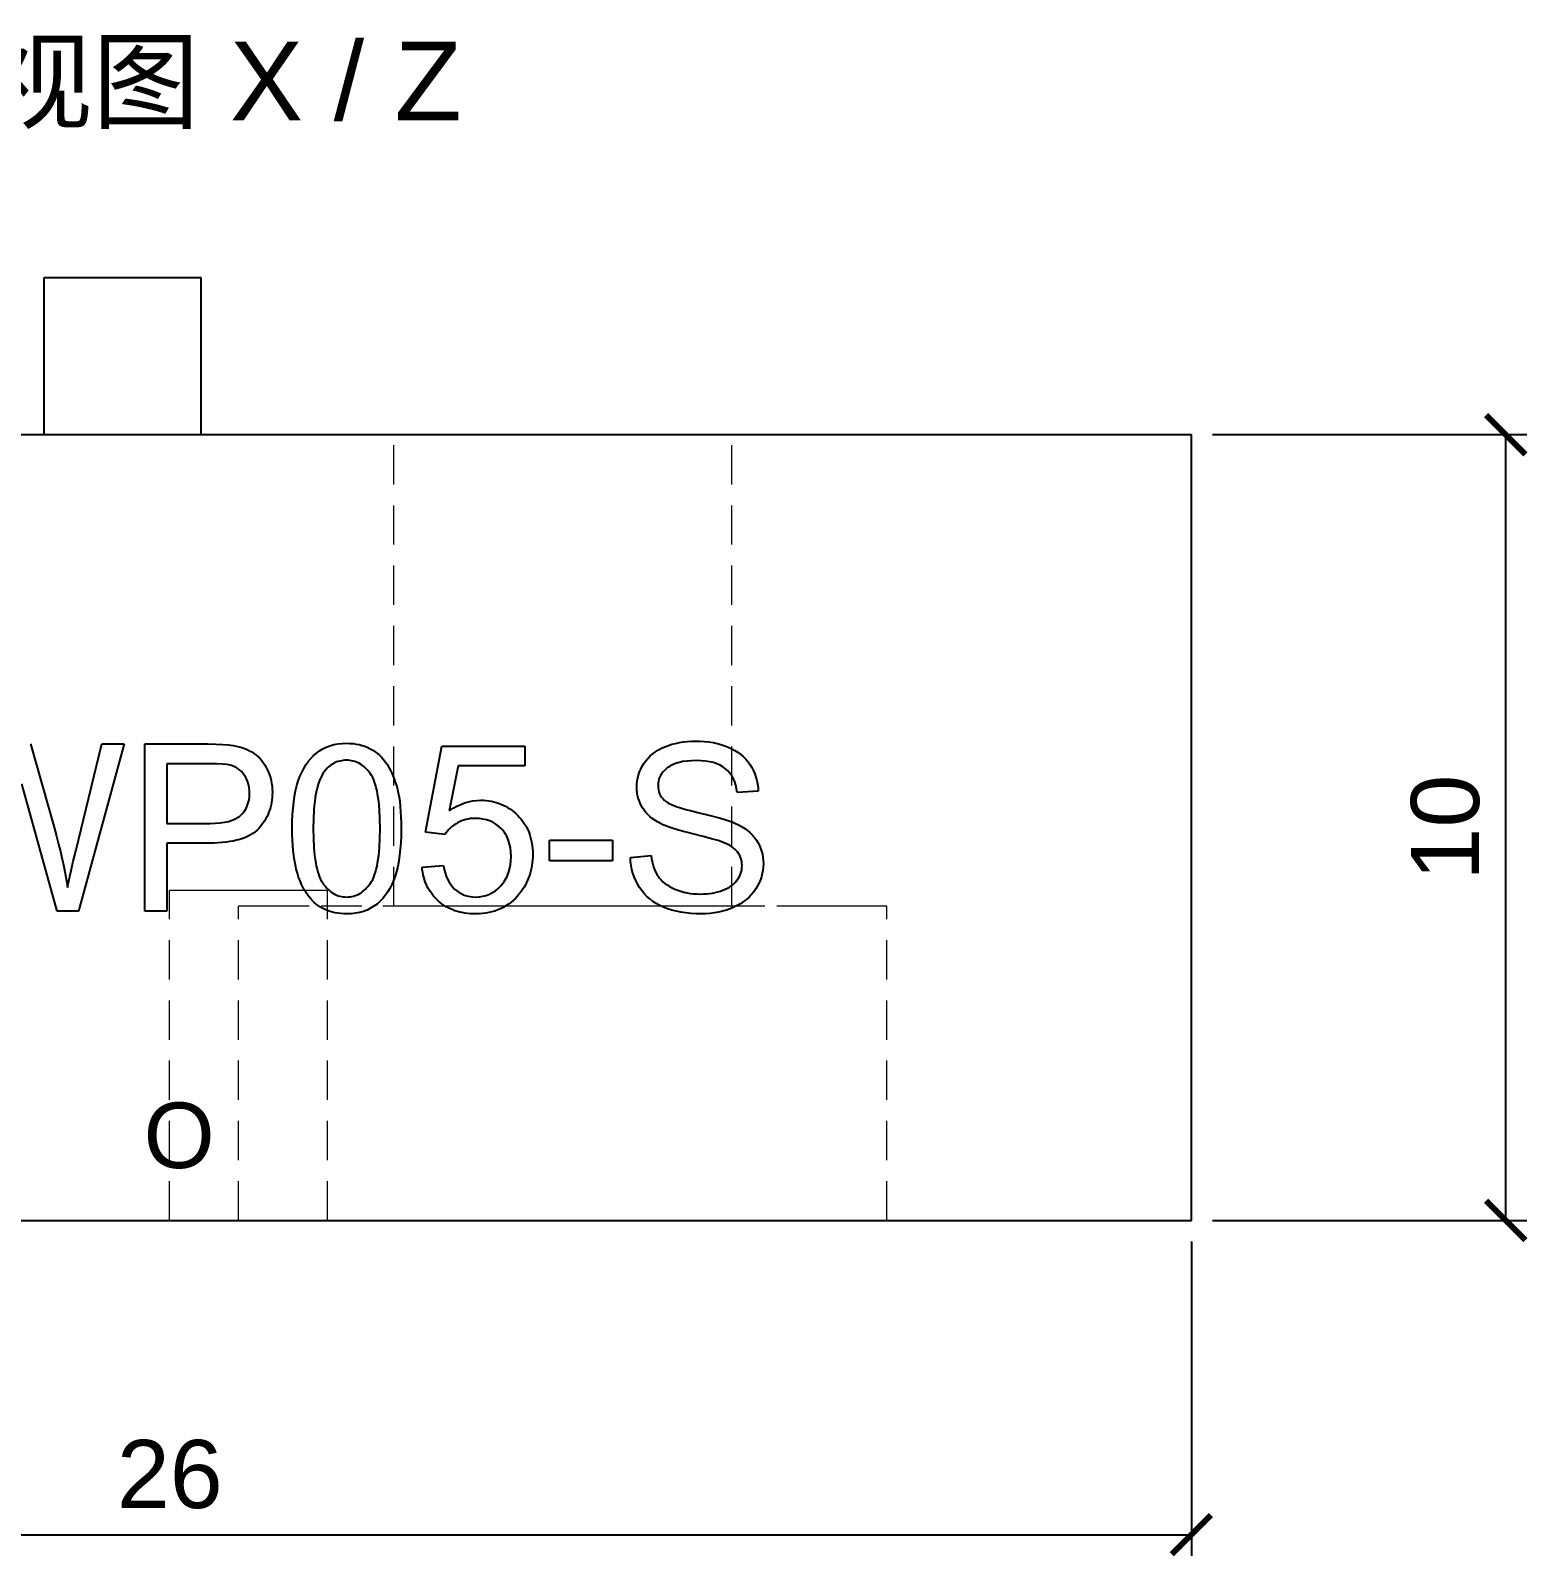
# Model space of a CAD drawing. Header units: millimetres. Extents: x 6 to 207, y 20 to 91.
# Drawn here: x 51.89 to 70.94, y 53.06 to 72.48 of the extents above; entities that cross this region are included whole.
import ezdxf
from ezdxf.enums import TextEntityAlignment as Align

# ---------------------------------------------------------------- set-up
doc = ezdxf.new("R2010")
doc.units = ezdxf.units.MM
doc.linetypes.add('WP_HIDDEN', pattern=[2.3, 1.5, -0.8])
for name, color, linetype, lineweight in [('ANNOTATIONS', 7, 'CONTINUOUS', 18), ('DIMENSIONS', 7, 'CONTINUOUS', 18), ('HIDDEN', 7, 'WP_HIDDEN', 13), ('VISIBLE', 7, 'CONTINUOUS', 25)]:
    doc.layers.add(name, color=color, linetype=linetype, lineweight=lineweight)
doc.styles.add('CJK', font='Arial Unicode.ttf')
doc.styles.add('OpenSansCondensed-Light', font='OpenSansCondensed-Light.ttf')
doc.dimstyles.new('EZDXF', dxfattribs={"dimtxt": 0.25, "dimasz": 0.175, "dimexe": 0.375, "dimexo": 0.125, "dimgap": 0.1, "dimtad": 1, "dimlfac": 100, "dimzin": 12, "dimdsep": 46, "dimtxsty": 'OpenSansCondensed-Light', "dimblk": 'ARCHTICK', "dimcen": 2.5, "dimazin": 3, "dimtfac": 0.5, "dimtmove": 2, "dimatfit": 3})

# ---------------------------------------------------------------- blocks, each defined once
blk = doc.blocks.new('_ARCHTICK')
at = {"color": 0, "linetype": 'BYBLOCK', "const_width": 0.15}
blk.add_lwpolyline([(-0.5, -0.5), (0.5, 0.5)], dxfattribs=at)

msp = doc.modelspace()

# ---------------------------------------------------------------- linework, layer by layer
at = {"layer": 'HIDDEN', "ltscale": 0.333333}
for p, q in [((52.06667, 67.33333), (54.06667, 67.33333)), ((56.51667, 61.33333), (56.51667, 67.33333)), ((60.81667, 61.33333), (60.81667, 67.33333)), ((53.66167, 57.33333), (53.66167, 61.53333)), ((55.67167, 57.33333), (55.67167, 61.53333)), ((54.54167, 57.33333), (54.54167, 61.33333)), ((62.79167, 57.33333), (62.79167, 61.33333))]:
    msp.add_line(p, q, dxfattribs=at)
for points in [[(60.81667, 67.33333), (60.76276, 67.33333), (60.60375, 67.33333), (60.3476, 67.33333), (60.00717, 67.33333), (59.59952, 67.33333), (59.14509, 67.33333), (58.66667, 67.33333), (58.18825, 67.33333), (57.73382, 67.33333), (57.32616, 67.33333), (56.98573, 67.33333), (56.72958, 67.33333), (56.57057, 67.33333), (56.51667, 67.33333)], [(55.67167, 61.53333), (55.64647, 61.53333), (55.57214, 61.53333), (55.45241, 61.53333), (55.29327, 61.53333), (55.10272, 61.53333), (54.8903, 61.53333), (54.66667, 61.53333), (54.44303, 61.53333), (54.23061, 61.53333), (54.04006, 61.53333), (53.88093, 61.53333), (53.76119, 61.53333), (53.68686, 61.53333), (53.66167, 61.53333)], [(62.79167, 61.33333), (62.68824, 61.33333), (62.38316, 61.33333), (61.89172, 61.33333), (61.23856, 61.33333), (60.45644, 61.33333), (59.58457, 61.33333), (58.66667, 61.33333), (57.74877, 61.33333), (56.8769, 61.33333), (56.09477, 61.33333), (55.44161, 61.33333), (54.95017, 61.33333), (54.64509, 61.33333), (54.54167, 61.33333)], [(60.81667, 61.33333), (60.76276, 61.33333), (60.60375, 61.33333), (60.3476, 61.33333), (60.00717, 61.33333), (59.59952, 61.33333), (59.14509, 61.33333), (58.66667, 61.33333), (58.18825, 61.33333), (57.73382, 61.33333), (57.32616, 61.33333), (56.98573, 61.33333), (56.72958, 61.33333), (56.57057, 61.33333), (56.51667, 61.33333)], [(55.67167, 57.33333), (55.64647, 57.33333), (55.57214, 57.33333), (55.45241, 57.33333), (55.29327, 57.33333), (55.10272, 57.33333), (54.8903, 57.33333), (54.66667, 57.33333), (54.44303, 57.33333), (54.23061, 57.33333), (54.04006, 57.33333), (53.88093, 57.33333), (53.76119, 57.33333), (53.68686, 57.33333), (53.66167, 57.33333)], [(62.79167, 57.33333), (62.68824, 57.33333), (62.38316, 57.33333), (61.89172, 57.33333), (61.23856, 57.33333), (60.45644, 57.33333), (59.58457, 57.33333), (58.66667, 57.33333), (57.74877, 57.33333), (56.8769, 57.33333), (56.09477, 57.33333), (55.44161, 57.33333), (54.95017, 57.33333), (54.64509, 57.33333), (54.54167, 57.33333)]]:
    msp.add_lwpolyline(points, dxfattribs=at)
at = {"layer": 'VISIBLE'}
for p, q in [((52.06667, 67.33333), (52.06667, 69.33333)), ((52.06667, 69.33333), (54.06667, 69.33333)), ((54.06667, 67.33333), (54.06667, 69.33333)), ((40.66667, 67.33333), (66.66667, 67.33333)), ((66.66667, 57.33333), (66.66667, 67.33333)), ((51.8946, 63.39708), (52.19915, 62.32101)), ((52.47034, 62.03096), (52.8039, 63.39708)), ((53.08669, 63.39708), (52.5037, 61.27104)), ((52.8039, 63.39708), (53.08669, 63.39708)), ((53.34918, 63.39708), (54.15116, 63.39708)), ((53.34918, 61.27104), (53.34918, 63.39708)), ((54.15116, 63.39708), (54.25077, 63.39581)), ((54.25077, 63.39581), (54.33788, 63.392)), ((54.33788, 63.392), (54.41247, 63.38566)), ((54.41247, 63.38566), (54.47456, 63.37677)), ((54.47456, 63.37677), (54.51292, 63.36951)), ((54.51292, 63.36951), (54.5497, 63.36078)), ((54.5497, 63.36078), (54.58489, 63.35057)), ((54.58489, 63.35057), (54.6185, 63.33889)), ((54.6185, 63.33889), (54.65051, 63.32573)), ((54.65051, 63.32573), (54.68095, 63.31111)), ((54.68095, 63.31111), (54.70979, 63.29501)), ((55.5325, 63.28106), (55.57199, 63.31029)), ((55.57199, 63.31029), (55.61394, 63.33562)), ((55.61394, 63.33562), (55.65837, 63.35706)), ((55.65837, 63.35706), (55.70526, 63.3746)), ((55.70526, 63.3746), (55.75463, 63.38824)), ((55.75463, 63.38824), (55.80646, 63.39798)), ((55.80646, 63.39798), (55.86077, 63.40383)), ((55.86077, 63.40383), (55.91754, 63.40578)), ((55.91754, 63.40578), (55.95967, 63.4047)), ((55.95967, 63.4047), (56.00048, 63.40147)), ((56.00048, 63.40147), (56.03997, 63.39609)), ((56.03997, 63.39609), (56.07815, 63.38856)), ((56.07815, 63.38856), (56.11502, 63.37887)), ((56.11502, 63.37887), (56.15057, 63.36703)), ((56.15057, 63.36703), (56.18481, 63.35304)), ((56.18481, 63.35304), (56.21774, 63.33689)), ((56.21774, 63.33689), (56.2493, 63.31872)), ((56.2493, 63.31872), (56.27946, 63.29864)), ((56.92255, 62.27605), (57.12848, 63.36807)), ((57.12848, 63.36807), (58.1857, 63.36807)), ((58.1857, 63.36807), (58.1857, 63.11863)), ((59.8468, 63.29695), (59.8841, 63.32035)), ((59.8841, 63.32035), (59.92403, 63.34164)), ((59.92403, 63.34164), (59.96658, 63.36082)), ((59.96658, 63.36082), (60.01107, 63.37782)), ((60.01107, 63.37782), (60.05677, 63.39255)), ((60.05677, 63.39255), (60.1037, 63.40501)), ((60.1037, 63.40501), (60.15185, 63.41521)), ((60.15185, 63.41521), (60.20123, 63.42314)), ((60.20123, 63.42314), (60.25183, 63.4288)), ((60.25183, 63.4288), (60.30365, 63.4322)), ((60.30365, 63.4322), (60.3567, 63.43333)), ((60.3567, 63.43333), (60.41492, 63.43214)), ((60.41492, 63.43214), (60.4714, 63.42857)), ((60.4714, 63.42857), (60.52614, 63.42263)), ((60.52614, 63.42263), (60.57913, 63.4143)), ((60.57913, 63.4143), (60.63037, 63.40359)), ((60.63037, 63.40359), (60.67987, 63.39051)), ((60.67987, 63.39051), (60.72763, 63.37504)), ((60.72763, 63.37504), (60.77364, 63.3572)), ((60.77364, 63.3572), (60.81747, 63.33704)), ((60.81747, 63.33704), (60.8587, 63.31464)), ((60.8587, 63.31464), (60.89733, 63.29)), ((53.63053, 63.14619), (53.63053, 62.38627)), ((54.17436, 63.14619), (53.63053, 63.14619)), ((54.26256, 63.14501), (54.17436, 63.14619)), ((54.3357, 63.14147), (54.26256, 63.14501)), ((54.3938, 63.13558), (54.3357, 63.14147)), ((54.41721, 63.13175), (54.3938, 63.13558)), ((54.43686, 63.12733), (54.41721, 63.13175)), ((54.46374, 63.11871), (54.43686, 63.12733)), ((54.48929, 63.10807), (54.46374, 63.11871)), ((54.70979, 63.29501), (54.73705, 63.27743)), ((54.73705, 63.27743), (54.76287, 63.25821)), ((54.76287, 63.25821), (54.7874, 63.23714)), ((54.7874, 63.23714), (54.81064, 63.21425)), ((54.81064, 63.21425), (54.83259, 63.18951)), ((54.83259, 63.18951), (54.85324, 63.16294)), ((54.85324, 63.16294), (54.8726, 63.13454)), ((54.8726, 63.13454), (54.89068, 63.1043)), ((55.37071, 63.08409), (55.39836, 63.13005)), ((55.39836, 63.13005), (55.42836, 63.17273)), ((55.42836, 63.17273), (55.46072, 63.21213)), ((55.46072, 63.21213), (55.49543, 63.24824)), ((55.49543, 63.24824), (55.5325, 63.28106)), ((55.70165, 63.11772), (55.68569, 63.10404)), ((55.71818, 63.13021), (55.70165, 63.11772)), ((55.73528, 63.14151), (55.71818, 63.13021)), ((55.75294, 63.15163), (55.73528, 63.14151)), ((55.77117, 63.16055), (55.75294, 63.15163)), ((55.78997, 63.16828), (55.77117, 63.16055)), ((55.80933, 63.17482), (55.78997, 63.16828)), ((55.82926, 63.18018), (55.80933, 63.17482)), ((55.84975, 63.18434), (55.82926, 63.18018)), ((55.87082, 63.18732), (55.84975, 63.18434)), ((55.89244, 63.1891), (55.87082, 63.18732)), ((55.91464, 63.18969), (55.89244, 63.1891)), ((55.93725, 63.18902), (55.91464, 63.18969)), ((55.95938, 63.187), (55.93725, 63.18902)), ((55.98105, 63.18363), (55.95938, 63.187)), ((56.00224, 63.17891), (55.98105, 63.18363)), ((56.02297, 63.17284), (56.00224, 63.17891)), ((56.04322, 63.16543), (56.02297, 63.17284)), ((56.06301, 63.15666), (56.04322, 63.16543)), ((56.08232, 63.14655), (56.06301, 63.15666)), ((56.10117, 63.13509), (56.08232, 63.14655)), ((56.11954, 63.12228), (56.10117, 63.13509)), ((56.13745, 63.10812), (56.11954, 63.12228)), ((56.27946, 63.29864), (56.30822, 63.27666)), ((56.30822, 63.27666), (56.33557, 63.25278)), ((56.33557, 63.25278), (56.36152, 63.22699)), ((56.36152, 63.22699), (56.38606, 63.1993)), ((56.38606, 63.1993), (56.40919, 63.16971)), ((56.40919, 63.16971), (56.43092, 63.13821)), ((56.43092, 63.13821), (56.45138, 63.10488)), ((57.33732, 63.11863), (57.22275, 62.54724)), ((58.1857, 63.11863), (57.33732, 63.11863)), ((59.67833, 63.11305), (59.69974, 63.14836)), ((59.69974, 63.14836), (59.7239, 63.1823)), ((59.7239, 63.1823), (59.75068, 63.21412)), ((59.75068, 63.21412), (59.78009, 63.24384)), ((59.78009, 63.24384), (59.81214, 63.27145)), ((59.81214, 63.27145), (59.8468, 63.29695)), ((60.02766, 63.11373), (60.01145, 63.10313)), ((60.06334, 63.13273), (60.02766, 63.11373)), ((60.10335, 63.1488), (60.06334, 63.13273)), ((60.14768, 63.16196), (60.10335, 63.1488)), ((60.19634, 63.17219), (60.14768, 63.16196)), ((60.24933, 63.1795), (60.19634, 63.17219)), ((60.30665, 63.18388), (60.24933, 63.1795)), ((60.3683, 63.18534), (60.30665, 63.18388)), ((60.4277, 63.18374), (60.3683, 63.18534)), ((60.48337, 63.17891), (60.4277, 63.18374)), ((60.53529, 63.17086), (60.48337, 63.17891)), ((60.58348, 63.1596), (60.53529, 63.17086)), ((60.62792, 63.14512), (60.58348, 63.1596)), ((60.66863, 63.12743), (60.62792, 63.14512)), ((60.7056, 63.10651), (60.66863, 63.12743)), ((60.89733, 63.29), (60.93334, 63.26311)), ((60.93334, 63.26311), (60.96676, 63.23398)), ((60.96676, 63.23398), (60.99756, 63.20261)), ((60.99756, 63.20261), (61.02576, 63.16899)), ((61.02576, 63.16899), (61.05136, 63.13314)), ((61.05136, 63.13314), (61.07424, 63.09554)), ((54.5135, 63.09542), (54.48929, 63.10807)), ((54.53638, 63.08075), (54.5135, 63.09542)), ((54.55792, 63.06406), (54.53638, 63.08075)), ((54.57812, 63.04535), (54.55792, 63.06406)), ((54.59698, 63.02463), (54.57812, 63.04535)), ((54.61451, 63.00189), (54.59698, 63.02463)), ((54.63031, 62.97754), (54.61451, 63.00189)), ((54.64401, 62.95199), (54.63031, 62.97754)), ((54.6556, 62.92524), (54.64401, 62.95199)), ((54.66509, 62.89729), (54.6556, 62.92524)), ((54.89068, 63.1043), (54.90746, 63.07223)), ((54.90746, 63.07223), (54.92258, 63.03883)), ((54.92258, 63.03883), (54.93569, 63.00461)), ((54.93569, 63.00461), (54.94678, 62.96958)), ((54.94678, 62.96958), (54.95586, 62.93373)), ((54.95586, 62.93373), (54.96292, 62.89707)), ((55.28373, 62.86671), (55.30192, 62.92648)), ((55.30192, 62.92648), (55.32249, 62.9823)), ((55.32249, 62.9823), (55.34542, 63.03484)), ((55.34542, 63.03484), (55.37071, 63.08409)), ((55.56849, 62.91968), (55.55637, 62.88381)), ((55.58166, 62.95297), (55.56849, 62.91968)), ((55.59588, 62.98369), (55.58166, 62.95297)), ((55.61116, 63.01184), (55.59588, 62.98369)), ((55.62749, 63.03742), (55.61116, 63.01184)), ((55.65546, 63.07311), (55.62749, 63.03742)), ((55.67029, 63.08917), (55.65546, 63.07311)), ((55.68569, 63.10404), (55.67029, 63.08917)), ((56.15488, 63.09262), (56.13745, 63.10812)), ((56.17184, 63.07577), (56.15488, 63.09262)), ((56.18834, 63.05756), (56.17184, 63.07577)), ((56.20436, 63.03802), (56.18834, 63.05756)), ((56.21991, 63.01712), (56.20436, 63.03802)), ((56.23475, 62.99417), (56.21991, 63.01712)), ((56.24864, 62.96847), (56.23475, 62.99417)), ((56.26156, 62.94001), (56.24864, 62.96847)), ((56.27353, 62.9088), (56.26156, 62.94001)), ((56.45138, 63.10488), (56.47071, 63.06978)), ((56.47071, 63.06978), (56.48891, 63.03291)), ((56.48891, 63.03291), (56.50597, 62.99428)), ((56.50597, 62.99428), (56.5219, 62.95387)), ((56.5219, 62.95387), (56.5367, 62.9117)), ((59.60981, 62.88736), (59.61409, 62.92661)), ((59.61409, 62.92661), (59.62123, 62.96521)), ((59.62123, 62.96521), (59.63122, 63.00316)), ((59.63122, 63.00316), (59.64407, 63.04045)), ((59.64407, 63.04045), (59.65977, 63.07708)), ((59.65977, 63.07708), (59.67833, 63.11305)), ((59.88687, 62.92988), (59.8814, 62.89869)), ((59.89599, 62.95987), (59.88687, 62.92988)), ((59.90876, 62.98866), (59.89599, 62.95987)), ((59.92517, 63.01624), (59.90876, 62.98866)), ((59.94524, 63.04263), (59.92517, 63.01624)), ((59.96895, 63.06782), (59.94524, 63.04263)), ((59.99631, 63.0918), (59.96895, 63.06782)), ((60.01145, 63.10313), (59.99631, 63.0918)), ((60.73883, 63.08238), (60.7056, 63.10651)), ((60.76857, 63.0551), (60.73883, 63.08238)), ((60.79507, 63.02473), (60.76857, 63.0551)), ((60.81833, 62.99128), (60.79507, 63.02473)), ((60.83835, 62.95476), (60.81833, 62.99128)), ((60.85513, 62.91515), (60.83835, 62.95476)), ((61.07424, 63.09554), (61.09432, 63.05673)), ((61.09432, 63.05673), (61.11159, 63.01669)), ((61.11159, 63.01669), (61.12604, 62.97542)), ((61.12604, 62.97542), (61.13769, 62.93294)), ((61.13769, 62.93294), (61.14653, 62.88922)), ((52.2325, 61.27104), (51.78438, 62.89095)), ((54.67246, 62.86814), (54.66509, 62.89729)), ((54.67773, 62.83779), (54.67246, 62.86814)), ((54.67478, 62.68656), (54.68015, 62.72873)), ((54.68089, 62.80623), (54.67773, 62.83779)), ((54.68015, 62.72873), (54.68194, 62.77348)), ((54.68194, 62.77348), (54.68089, 62.80623)), ((54.96292, 62.89707), (54.96796, 62.85959)), ((54.96796, 62.85959), (54.97098, 62.82129)), ((54.97132, 62.74861), (54.96929, 62.71568)), ((54.97098, 62.82129), (54.97199, 62.78218)), ((54.97199, 62.78218), (54.97132, 62.74861)), ((55.24373, 62.65982), (55.25464, 62.73338)), ((55.25464, 62.73338), (55.26797, 62.80235)), ((55.26797, 62.80235), (55.28373, 62.86671)), ((55.52634, 62.76079), (55.51844, 62.71464)), ((55.5353, 62.80437), (55.52634, 62.76079)), ((55.54531, 62.84538), (55.5353, 62.80437)), ((55.55637, 62.88381), (55.54531, 62.84538)), ((56.28454, 62.87484), (56.27353, 62.9088)), ((56.29459, 62.83813), (56.28454, 62.87484)), ((56.30368, 62.79866), (56.29459, 62.83813)), ((56.31182, 62.75644), (56.30368, 62.79866)), ((56.319, 62.71146), (56.31182, 62.75644)), ((56.5367, 62.9117), (56.55036, 62.86777)), ((56.55036, 62.86777), (56.56289, 62.82206)), ((56.56289, 62.82206), (56.57411, 62.77344)), ((56.57411, 62.77344), (56.58383, 62.72077)), ((59.60838, 62.84744), (59.60981, 62.88736)), ((59.60954, 62.81126), (59.60838, 62.84744)), ((59.61305, 62.77597), (59.60954, 62.81126)), ((59.61888, 62.74156), (59.61305, 62.77597)), ((59.62705, 62.70804), (59.61888, 62.74156)), ((59.8814, 62.89869), (59.87957, 62.86629)), ((59.87957, 62.86629), (59.88086, 62.83829)), ((59.88086, 62.83829), (59.88474, 62.81155)), ((59.88474, 62.81155), (59.8912, 62.78608)), ((59.8912, 62.78608), (59.90024, 62.76188)), ((59.90024, 62.76188), (59.91186, 62.73894)), ((59.91186, 62.73894), (59.92607, 62.71728)), ((60.86867, 62.87246), (60.85513, 62.91515)), ((60.87897, 62.82668), (60.86867, 62.87246)), ((60.88603, 62.77783), (60.87897, 62.82668)), ((61.15577, 62.79813), (60.88603, 62.77783)), ((61.14653, 62.88922), (61.15256, 62.84429)), ((61.15256, 62.84429), (61.15577, 62.79813)), ((54.59423, 62.51445), (54.6175, 62.54371)), ((54.6175, 62.54371), (54.63719, 62.57554)), ((54.63719, 62.57554), (54.6533, 62.60996)), ((54.6533, 62.60996), (54.66583, 62.64697)), ((54.66583, 62.64697), (54.67478, 62.68656)), ((54.92885, 62.53183), (54.91739, 62.50347)), ((54.93896, 62.56085), (54.92885, 62.53183)), ((54.94772, 62.59051), (54.93896, 62.56085)), ((54.95514, 62.62083), (54.94772, 62.59051)), ((54.9612, 62.65179), (54.95514, 62.62083)), ((54.96592, 62.68341), (54.9612, 62.65179)), ((54.96929, 62.71568), (54.96592, 62.68341)), ((55.22918, 62.49889), (55.23524, 62.58165)), ((55.23524, 62.58165), (55.24373, 62.65982)), ((55.50105, 62.56075), (55.49473, 62.4453)), ((55.50579, 62.61462), (55.50105, 62.56075)), ((55.51159, 62.66591), (55.50579, 62.61462)), ((55.51844, 62.71464), (55.51159, 62.66591)), ((56.32523, 62.66374), (56.319, 62.71146)), ((56.33049, 62.61326), (56.32523, 62.66374)), ((56.3348, 62.56002), (56.33049, 62.61326)), ((56.34054, 62.4453), (56.3348, 62.56002)), ((56.58383, 62.72077), (56.59206, 62.66404)), ((56.59206, 62.66404), (56.59879, 62.60326)), ((56.59879, 62.60326), (56.60402, 62.53842)), ((56.60402, 62.53842), (56.60776, 62.46952)), ((57.22275, 62.54724), (57.2709, 62.57851)), ((57.2709, 62.57851), (57.31964, 62.60561)), ((57.31964, 62.60561), (57.36897, 62.62855)), ((57.36897, 62.62855), (57.41889, 62.64731)), ((57.41889, 62.64731), (57.4694, 62.6619)), ((57.4694, 62.6619), (57.5205, 62.67232)), ((57.5205, 62.67232), (57.57219, 62.67858)), ((57.57219, 62.67858), (57.62446, 62.68066)), ((57.62446, 62.68066), (57.65893, 62.67991)), ((57.65893, 62.67991), (57.69271, 62.67765)), ((57.69271, 62.67765), (57.72582, 62.67388)), ((57.72582, 62.67388), (57.75825, 62.66861)), ((57.75825, 62.66861), (57.78999, 62.66183)), ((57.78999, 62.66183), (57.82106, 62.65354)), ((57.82106, 62.65354), (57.85145, 62.64375)), ((57.85145, 62.64375), (57.88115, 62.63244)), ((57.88115, 62.63244), (57.91018, 62.61963)), ((57.91018, 62.61963), (57.93853, 62.60532)), ((57.93853, 62.60532), (57.9662, 62.5895)), ((57.9662, 62.5895), (57.99318, 62.57217)), ((57.99318, 62.57217), (58.01949, 62.55333)), ((58.01949, 62.55333), (58.04512, 62.53299)), ((58.04512, 62.53299), (58.07007, 62.51114)), ((59.63755, 62.6754), (59.62705, 62.70804)), ((59.65039, 62.64364), (59.63755, 62.6754)), ((59.66556, 62.61276), (59.65039, 62.64364)), ((59.68306, 62.58277), (59.66556, 62.61276)), ((59.70295, 62.55383), (59.68306, 62.58277)), ((59.72526, 62.52608), (59.70295, 62.55383)), ((59.92607, 62.71728), (59.94286, 62.69689)), ((59.94286, 62.69689), (59.96223, 62.67776)), ((59.96223, 62.67776), (59.97341, 62.6685)), ((59.97341, 62.6685), (59.98663, 62.65922)), ((59.98663, 62.65922), (60.0192, 62.64056)), ((60.0192, 62.64056), (60.05995, 62.62178)), ((60.05995, 62.62178), (60.10889, 62.60289)), ((60.10889, 62.60289), (60.166, 62.58389)), ((60.166, 62.58389), (60.2313, 62.56478)), ((60.2313, 62.56478), (60.30477, 62.54555)), ((60.30477, 62.54555), (60.38643, 62.52621)), ((53.63053, 62.38627), (54.18016, 62.38627)), ((54.18016, 62.38627), (54.24586, 62.38785)), ((54.24586, 62.38785), (54.30661, 62.39261)), ((54.30661, 62.39261), (54.36242, 62.40054)), ((54.36242, 62.40054), (54.41329, 62.41165)), ((54.41329, 62.41165), (54.45922, 62.42592)), ((54.45922, 62.42592), (54.48033, 62.43425)), ((54.48033, 62.43425), (54.50021, 62.44337)), ((54.50021, 62.44337), (54.51886, 62.45328)), ((54.51886, 62.45328), (54.53626, 62.46399)), ((54.53626, 62.46399), (54.55244, 62.47549)), ((54.55244, 62.47549), (54.56738, 62.48778)), ((54.56738, 62.48778), (54.59423, 62.51445)), ((54.82031, 62.34698), (54.79941, 62.32318)), ((54.83986, 62.37144), (54.82031, 62.34698)), ((54.85806, 62.39654), (54.83986, 62.37144)), ((54.87492, 62.4223), (54.85806, 62.39654)), ((54.89042, 62.4487), (54.87492, 62.4223)), ((54.90458, 62.47576), (54.89042, 62.4487)), ((54.91739, 62.50347), (54.90458, 62.47576)), ((55.22433, 62.31956), (55.22554, 62.41152)), ((55.22554, 62.41152), (55.22918, 62.49889)), ((55.49473, 62.4453), (55.49262, 62.31956)), ((56.34246, 62.31956), (56.34054, 62.4453)), ((56.60776, 62.46952), (56.61, 62.39657)), ((56.61, 62.39657), (56.61075, 62.31956)), ((57.25715, 62.34504), (57.23653, 62.32699)), ((57.27913, 62.36202), (57.25715, 62.34504)), ((57.30247, 62.37794), (57.27913, 62.36202)), ((57.32717, 62.39279), (57.30247, 62.37794)), ((57.35293, 62.40622), (57.32717, 62.39279)), ((57.37946, 62.41785), (57.35293, 62.40622)), ((57.40677, 62.4277), (57.37946, 62.41785)), ((57.43484, 62.43576), (57.40677, 62.4277)), ((57.46369, 62.44202), (57.43484, 62.43576)), ((57.49331, 62.4465), (57.46369, 62.44202)), ((57.52369, 62.44918), (57.49331, 62.4465)), ((57.55485, 62.45008), (57.52369, 62.44918)), ((57.6044, 62.44806), (57.55485, 62.45008)), ((57.65152, 62.44201), (57.6044, 62.44806)), ((57.69621, 62.43193), (57.65152, 62.44201)), ((57.73849, 62.41781), (57.69621, 62.43193)), ((57.77833, 62.39966), (57.73849, 62.41781)), ((57.81576, 62.37747), (57.77833, 62.39966)), ((57.85075, 62.35126), (57.81576, 62.37747)), ((57.88333, 62.32101), (57.85075, 62.35126)), ((58.07007, 62.51114), (58.09434, 62.48778)), ((58.09434, 62.48778), (58.11752, 62.46324)), ((58.11752, 62.46324), (58.1392, 62.43784)), ((58.1392, 62.43784), (58.15939, 62.41158)), ((58.15939, 62.41158), (58.17809, 62.38445)), ((58.17809, 62.38445), (58.19529, 62.35647)), ((58.19529, 62.35647), (58.21099, 62.32762)), ((59.74999, 62.49953), (59.72526, 62.52608)), ((59.77715, 62.47419), (59.74999, 62.49953)), ((59.80673, 62.45004), (59.77715, 62.47419)), ((59.83874, 62.4271), (59.80673, 62.45004)), ((59.87317, 62.40536), (59.83874, 62.4271)), ((59.91003, 62.38482), (59.87317, 62.40536)), ((59.94213, 62.3691), (59.91003, 62.38482)), ((59.97973, 62.35314), (59.94213, 62.3691)), ((60.0228, 62.33692), (59.97973, 62.35314)), ((60.07136, 62.32046), (60.0228, 62.33692)), ((60.38643, 62.52621), (60.54446, 62.48864)), ((60.54446, 62.48864), (60.67557, 62.45352)), ((60.67557, 62.45352), (60.73103, 62.43688)), ((60.73103, 62.43688), (60.77976, 62.42085)), ((60.77976, 62.42085), (60.82176, 62.40543)), ((60.82176, 62.40543), (60.85703, 62.39062)), ((60.85703, 62.39062), (60.90192, 62.36851)), ((60.90192, 62.36851), (60.94377, 62.34498)), ((60.94377, 62.34498), (60.98258, 62.32002)), ((52.19915, 62.32101), (52.22679, 62.22169)), ((52.22679, 62.22169), (52.25245, 62.12387)), ((54.38392, 62.14711), (54.33516, 62.14198)), ((54.43051, 62.15372), (54.38392, 62.14711)), ((54.47492, 62.16179), (54.43051, 62.15372)), ((54.51716, 62.17132), (54.47492, 62.16179)), ((54.55722, 62.18233), (54.51716, 62.17132)), ((54.59511, 62.1948), (54.55722, 62.18233)), ((54.63082, 62.20874), (54.59511, 62.1948)), ((54.66436, 62.22414), (54.63082, 62.20874)), ((54.69572, 62.24102), (54.66436, 62.22414)), ((54.72491, 62.25936), (54.69572, 62.24102)), ((54.75192, 62.27916), (54.72491, 62.25936)), ((54.77675, 62.30044), (54.75192, 62.27916)), ((54.79941, 62.32318), (54.77675, 62.30044)), ((55.22515, 62.24599), (55.22433, 62.31956)), ((55.22762, 62.17503), (55.22515, 62.24599)), ((55.23172, 62.10668), (55.22762, 62.17503)), ((55.49262, 62.31956), (55.49454, 62.19415)), ((55.49454, 62.19415), (55.50028, 62.07968)), ((56.3348, 62.08027), (56.34054, 62.19447)), ((56.34054, 62.19447), (56.34246, 62.31956)), ((56.60955, 62.22827), (56.60595, 62.1415)), ((56.61075, 62.31956), (56.60955, 62.22827)), ((57.16764, 62.24414), (56.92255, 62.27605)), ((57.18282, 62.26645), (57.16764, 62.24414)), ((57.19936, 62.2877), (57.18282, 62.26645)), ((57.21726, 62.30787), (57.19936, 62.2877)), ((57.23653, 62.32699), (57.21726, 62.30787)), ((57.89852, 62.3045), (57.88333, 62.32101)), ((57.91273, 62.28727), (57.89852, 62.3045)), ((57.92596, 62.26929), (57.91273, 62.28727)), ((57.93821, 62.25058), (57.92596, 62.26929)), ((57.94948, 62.23113), (57.93821, 62.25058)), ((57.95977, 62.21095), (57.94948, 62.23113)), ((57.97741, 62.16837), (57.95977, 62.21095)), ((57.99113, 62.12285), (57.97741, 62.16837)), ((58.21099, 62.32762), (58.2252, 62.29792)), ((58.2252, 62.29792), (58.23791, 62.26735)), ((58.23791, 62.26735), (58.24913, 62.23592)), ((58.24913, 62.23592), (58.25885, 62.20363)), ((58.25885, 62.20363), (58.26707, 62.17048)), ((58.26707, 62.17048), (58.2738, 62.13646)), ((58.49895, 62.17163), (59.30093, 62.17163)), ((58.49895, 61.90914), (58.49895, 62.17163)), ((59.30093, 62.17163), (59.30093, 61.90914)), ((60.12541, 62.30375), (60.07136, 62.32046)), ((60.18494, 62.28679), (60.12541, 62.30375)), ((60.32044, 62.25212), (60.18494, 62.28679)), ((60.45395, 62.21926), (60.32044, 62.25212)), ((60.56154, 62.19103), (60.45395, 62.21926)), ((60.64321, 62.16742), (60.56154, 62.19103)), ((60.69895, 62.14843), (60.64321, 62.16742)), ((60.73113, 62.13537), (60.69895, 62.14843)), ((60.98258, 62.32002), (61.01836, 62.29363)), ((61.01836, 62.29363), (61.05111, 62.26582)), ((61.05111, 62.26582), (61.08082, 62.23658)), ((61.08082, 62.23658), (61.10749, 62.20591)), ((61.10749, 62.20591), (61.13112, 62.17381)), ((61.13112, 62.17381), (61.15185, 62.14037)), ((52.25245, 62.12387), (52.2761, 62.02754)), ((52.2761, 62.02754), (52.29776, 61.93271)), ((52.43925, 61.90416), (52.47034, 62.03096)), ((53.63053, 62.13538), (53.63053, 61.27104)), ((54.17581, 62.13538), (53.63053, 62.13538)), ((54.2311, 62.13611), (54.17581, 62.13538)), ((54.28422, 62.13831), (54.2311, 62.13611)), ((54.33516, 62.14198), (54.28422, 62.13831)), ((55.23747, 62.04093), (55.23172, 62.10668)), ((55.24487, 61.97779), (55.23747, 62.04093)), ((55.2539, 61.91725), (55.24487, 61.97779)), ((55.50028, 62.07968), (55.50459, 62.02655)), ((55.50459, 62.02655), (55.50986, 61.97616)), ((55.50986, 61.97616), (55.51608, 61.9285)), ((56.319, 61.92935), (56.32523, 61.97694)), ((56.32523, 61.97694), (56.33049, 62.02724)), ((56.33049, 62.02724), (56.3348, 62.08027)), ((56.59154, 61.98147), (56.58073, 61.90822)), ((56.59994, 62.05923), (56.59154, 61.98147)), ((56.60595, 62.1415), (56.59994, 62.05923)), ((58.00093, 62.07438), (57.99113, 62.12285)), ((58.00681, 62.02296), (58.00093, 62.07438)), ((58.00673, 61.91132), (58.00877, 61.9686)), ((58.00877, 61.9686), (58.00681, 62.02296)), ((58.2738, 62.13646), (58.27904, 62.10159)), ((58.27904, 62.10159), (58.28278, 62.06586)), ((58.28278, 62.06586), (58.28502, 62.02926)), ((58.28511, 61.95604), (58.28314, 61.92088)), ((58.28502, 62.02926), (58.28577, 61.9918)), ((58.28577, 61.9918), (58.28511, 61.95604)), ((59.52717, 61.9541), (59.79256, 61.9773)), ((59.53026, 61.90149), (59.52717, 61.9541)), ((59.79256, 61.9773), (59.79805, 61.93832)), ((60.76095, 62.12155), (60.73113, 62.13537)), ((60.78841, 62.107), (60.76095, 62.12155)), ((60.81352, 62.09169), (60.78841, 62.107)), ((60.83627, 62.07563), (60.81352, 62.09169)), ((60.85666, 62.05883), (60.83627, 62.07563)), ((60.8747, 62.04128), (60.85666, 62.05883)), ((60.89038, 62.02298), (60.8747, 62.04128)), ((60.90398, 62.00392), (60.89038, 62.02298)), ((60.91576, 61.98405), (60.90398, 62.00392)), ((60.92573, 61.9634), (60.91576, 61.98405)), ((60.93389, 61.94195), (60.92573, 61.9634)), ((61.15185, 62.14037), (61.16982, 62.10569)), ((61.16982, 62.10569), (61.18503, 62.06977)), ((61.18503, 62.06977), (61.19747, 62.03259)), ((61.19747, 62.03259), (61.20714, 61.99417)), ((61.20714, 61.99417), (61.21406, 61.95451)), ((61.21406, 61.95451), (61.2182, 61.91359)), ((52.29776, 61.93271), (52.31743, 61.83937)), ((52.31743, 61.83937), (52.33511, 61.74753)), ((52.38632, 61.67284), (52.41125, 61.78478)), ((52.41125, 61.78478), (52.43925, 61.90416)), ((55.26458, 61.85932), (55.2539, 61.91725)), ((55.2769, 61.804), (55.26458, 61.85932)), ((55.29087, 61.75128), (55.2769, 61.804)), ((55.51608, 61.9285), (55.52326, 61.88358)), ((55.52326, 61.88358), (55.5314, 61.8414)), ((55.5314, 61.8414), (55.54049, 61.80195)), ((55.54049, 61.80195), (55.55054, 61.76524)), ((55.55054, 61.76524), (55.56155, 61.73126)), ((56.27353, 61.73221), (56.28454, 61.7662)), ((56.28454, 61.7662), (56.29459, 61.80291)), ((56.29459, 61.80291), (56.30368, 61.84234)), ((56.30368, 61.84234), (56.31182, 61.88449)), ((56.31182, 61.88449), (56.319, 61.92935)), ((56.5519, 61.77526), (56.53389, 61.71554)), ((56.56752, 61.83948), (56.5519, 61.77526)), ((56.58073, 61.90822), (56.56752, 61.83948)), ((56.87614, 61.82793), (57.15024, 61.85113)), ((56.88002, 61.7948), (56.87614, 61.82793)), ((56.88513, 61.76251), (56.88002, 61.7948)), ((56.89146, 61.73104), (56.88513, 61.76251)), ((57.15024, 61.85113), (57.15911, 61.80265)), ((57.15911, 61.80265), (57.17049, 61.75727)), ((57.17049, 61.75727), (57.1844, 61.715)), ((57.96748, 61.73366), (57.97614, 61.75687)), ((57.97614, 61.75687), (57.99042, 61.80545)), ((57.99042, 61.80545), (58.00062, 61.85693)), ((58.00062, 61.85693), (58.00673, 61.91132)), ((58.25357, 61.75427), (58.24371, 61.72279)), ((58.26211, 61.78637), (58.25357, 61.75427)), ((58.26934, 61.81908), (58.26211, 61.78637)), ((58.27525, 61.8524), (58.26934, 61.81908)), ((58.27985, 61.88633), (58.27525, 61.8524)), ((58.28314, 61.92088), (58.27985, 61.88633)), ((59.30093, 61.90914), (58.49895, 61.90914)), ((59.53664, 61.85027), (59.53026, 61.90149)), ((59.5463, 61.80043), (59.53664, 61.85027)), ((59.55925, 61.75197), (59.5463, 61.80043)), ((59.79805, 61.93832), (59.80511, 61.90112)), ((59.80511, 61.90112), (59.81373, 61.86571)), ((59.81373, 61.86571), (59.82392, 61.8321)), ((59.82392, 61.8321), (59.83567, 61.80027)), ((59.83567, 61.80027), (59.84898, 61.77024)), ((59.84898, 61.77024), (59.86386, 61.74199)), ((60.93334, 61.75342), (60.93993, 61.77641)), ((60.94023, 61.91971), (60.93389, 61.94195)), ((60.93993, 61.77641), (60.94463, 61.79988)), ((60.94477, 61.89668), (60.94023, 61.91971)), ((60.94463, 61.79988), (60.94745, 61.82382)), ((60.94748, 61.87285), (60.94477, 61.89668)), ((60.94745, 61.82382), (60.94839, 61.84823)), ((60.94839, 61.84823), (60.94748, 61.87285)), ((61.21351, 61.78782), (61.20592, 61.74693)), ((61.21807, 61.82932), (61.21351, 61.78782)), ((61.21958, 61.87143), (61.21807, 61.82932)), ((61.2182, 61.91359), (61.21958, 61.87143)), ((52.33511, 61.74753), (52.35079, 61.65719)), ((52.35079, 61.65719), (52.36448, 61.56834)), ((52.36448, 61.56834), (52.38632, 61.67284)), ((55.30647, 61.70117), (55.29087, 61.75128)), ((55.32372, 61.65366), (55.30647, 61.70117)), ((55.34261, 61.60876), (55.32372, 61.65366)), ((55.36315, 61.56647), (55.34261, 61.60876)), ((55.38533, 61.52678), (55.36315, 61.56647)), ((55.56155, 61.73126), (55.57352, 61.70002)), ((55.57352, 61.70002), (55.58645, 61.67152)), ((55.58645, 61.67152), (55.60033, 61.64575)), ((55.60033, 61.64575), (55.61517, 61.62272)), ((55.61517, 61.62272), (55.6467, 61.5821)), ((55.6467, 61.5821), (55.66314, 61.56382)), ((55.66314, 61.56382), (55.68002, 61.5469)), ((56.15506, 61.54731), (56.17195, 61.5643)), ((56.17195, 61.5643), (56.18838, 61.58266)), ((56.18838, 61.58266), (56.21991, 61.62345)), ((56.21991, 61.62345), (56.23475, 61.64656)), ((56.23475, 61.64656), (56.24864, 61.67239)), ((56.24864, 61.67239), (56.26156, 61.70094)), ((56.26156, 61.70094), (56.27353, 61.73221)), ((56.4907, 61.60713), (56.46554, 61.55782)), ((56.51348, 61.6597), (56.4907, 61.60713)), ((56.53389, 61.71554), (56.51348, 61.6597)), ((56.89903, 61.7004), (56.89146, 61.73104)), ((56.90782, 61.67058), (56.89903, 61.7004)), ((56.91785, 61.6416), (56.90782, 61.67058)), ((56.9291, 61.61344), (56.91785, 61.6416)), ((56.94158, 61.5861), (56.9291, 61.61344)), ((56.9553, 61.5596), (56.94158, 61.5861)), ((57.1844, 61.715), (57.20081, 61.67583)), ((57.20081, 61.67583), (57.21975, 61.63977)), ((57.21975, 61.63977), (57.24119, 61.60681)), ((57.24119, 61.60681), (57.26516, 61.57696)), ((57.26516, 61.57696), (57.29163, 61.55021)), ((57.84472, 61.55823), (57.87825, 61.59154)), ((57.87825, 61.59154), (57.89406, 61.60967)), ((57.89406, 61.60967), (57.90884, 61.62852)), ((57.90884, 61.62852), (57.92261, 61.6481)), ((57.92261, 61.6481), (57.93536, 61.6684)), ((57.93536, 61.6684), (57.94708, 61.68943)), ((57.94708, 61.68943), (57.95779, 61.71118)), ((57.95779, 61.71118), (57.96748, 61.73366)), ((58.17471, 61.57453), (58.15697, 61.54672)), ((58.19114, 61.60296), (58.17471, 61.57453)), ((58.20625, 61.632), (58.19114, 61.60296)), ((58.22005, 61.66165), (58.20625, 61.632)), ((58.23254, 61.69191), (58.22005, 61.66165)), ((58.24371, 61.72279), (58.23254, 61.69191)), ((59.57549, 61.7049), (59.55925, 61.75197)), ((59.59501, 61.6592), (59.57549, 61.7049)), ((59.61782, 61.61489), (59.59501, 61.6592)), ((59.64391, 61.57196), (59.61782, 61.61489)), ((59.67296, 61.53105), (59.64391, 61.57196)), ((59.86386, 61.74199), (59.8803, 61.71554)), ((59.8803, 61.71554), (59.89871, 61.69059)), ((59.89871, 61.69059), (59.9195, 61.66686)), ((59.9195, 61.66686), (59.94267, 61.64436)), ((59.94267, 61.64436), (59.96822, 61.62308)), ((59.96822, 61.62308), (59.99614, 61.60303)), ((59.99614, 61.60303), (60.02645, 61.5842)), ((60.02645, 61.5842), (60.05914, 61.56659)), ((60.05914, 61.56659), (60.09421, 61.55021)), ((60.73458, 61.5475), (60.76244, 61.56113)), ((60.76244, 61.56113), (60.78833, 61.57587)), ((60.78833, 61.57587), (60.81225, 61.59172)), ((60.81225, 61.59172), (60.8342, 61.60868)), ((60.8342, 61.60868), (60.85417, 61.62675)), ((60.85417, 61.62675), (60.87217, 61.64594)), ((60.87217, 61.64594), (60.88821, 61.66623)), ((60.88821, 61.66623), (60.90231, 61.68731)), ((60.90231, 61.68731), (60.91454, 61.70887)), ((60.91454, 61.70887), (60.92488, 61.73091)), ((60.92488, 61.73091), (60.93334, 61.75342)), ((61.14519, 61.58949), (61.12242, 61.55166)), ((61.16493, 61.62793), (61.14519, 61.58949)), ((61.18163, 61.66699), (61.16493, 61.62793)), ((61.19529, 61.70665), (61.18163, 61.66699)), ((61.20592, 61.74693), (61.19529, 61.70665)), ((55.40915, 61.4897), (55.38533, 61.52678)), ((55.43461, 61.45522), (55.40915, 61.4897)), ((55.45706, 61.42853), (55.43461, 61.45522)), ((55.48055, 61.40355), (55.45706, 61.42853)), ((55.50506, 61.38031), (55.48055, 61.40355)), ((55.5306, 61.35878), (55.50506, 61.38031)), ((55.68002, 61.5469), (55.69735, 61.53133)), ((55.69735, 61.53133), (55.71513, 61.51711)), ((55.71513, 61.51711), (55.73336, 61.50425)), ((55.73336, 61.50425), (55.75203, 61.49274)), ((55.75203, 61.49274), (55.77116, 61.48259)), ((55.77116, 61.48259), (55.79072, 61.47379)), ((55.79072, 61.47379), (55.81074, 61.46634)), ((55.81074, 61.46634), (55.83121, 61.46025)), ((55.83121, 61.46025), (55.85212, 61.45551)), ((55.85212, 61.45551), (55.87348, 61.45213)), ((55.87348, 61.45213), (55.89529, 61.45009)), ((55.89529, 61.45009), (55.91754, 61.44942)), ((55.91754, 61.44942), (55.9398, 61.4501)), ((55.9398, 61.4501), (55.9616, 61.45214)), ((55.9616, 61.45214), (55.98296, 61.45554)), ((55.98296, 61.45554), (56.00387, 61.46029)), ((56.00387, 61.46029), (56.02434, 61.46641)), ((56.02434, 61.46641), (56.04436, 61.47389)), ((56.04436, 61.47389), (56.06393, 61.48273)), ((56.06393, 61.48273), (56.08305, 61.49292)), ((56.08305, 61.49292), (56.10172, 61.50448)), ((56.10172, 61.50448), (56.11995, 61.5174)), ((56.11995, 61.5174), (56.13773, 61.53167)), ((56.13773, 61.53167), (56.15506, 61.54731)), ((56.34109, 61.39322), (56.30403, 61.36023)), ((56.37577, 61.42948), (56.34109, 61.39322)), ((56.40807, 61.469), (56.37577, 61.42948)), ((56.43799, 61.51178), (56.40807, 61.469)), ((56.46554, 61.55782), (56.43799, 61.51178)), ((56.97024, 61.53392), (56.9553, 61.5596)), ((56.98641, 61.50906), (56.97024, 61.53392)), ((57.00381, 61.48504), (56.98641, 61.50906)), ((57.02244, 61.46184), (57.00381, 61.48504)), ((57.0423, 61.43947), (57.02244, 61.46184)), ((57.06338, 61.41793), (57.0423, 61.43947)), ((57.0857, 61.39721), (57.06338, 61.41793)), ((57.10905, 61.37754), (57.0857, 61.39721)), ((57.13323, 61.35914), (57.10905, 61.37754)), ((57.29163, 61.55021), (57.32008, 61.52659)), ((57.32008, 61.52659), (57.34996, 61.50611)), ((57.34996, 61.50611), (57.38127, 61.48879)), ((57.38127, 61.48879), (57.414, 61.47462)), ((57.414, 61.47462), (57.44816, 61.46359)), ((57.44816, 61.46359), (57.48374, 61.45572)), ((57.48374, 61.45572), (57.52076, 61.45099)), ((57.52076, 61.45099), (57.5592, 61.44942)), ((57.5592, 61.44942), (57.60543, 61.45164)), ((57.60543, 61.45164), (57.64984, 61.4583)), ((57.64984, 61.4583), (57.69244, 61.4694)), ((57.69244, 61.4694), (57.73323, 61.48495)), ((57.73323, 61.48495), (57.7722, 61.50493)), ((57.7722, 61.50493), (57.80937, 61.52936)), ((57.80937, 61.52936), (57.84472, 61.55823)), ((58.00596, 61.37999), (57.97515, 61.3568)), ((58.03561, 61.4052), (58.00596, 61.37999)), ((58.06409, 61.43242), (58.03561, 61.4052)), ((58.0914, 61.46167), (58.06409, 61.43242)), ((58.11754, 61.49292), (58.0914, 61.46167)), ((58.13791, 61.51952), (58.11754, 61.49292)), ((58.15697, 61.54672), (58.13791, 61.51952)), ((59.70464, 61.49279), (59.67296, 61.53105)), ((59.73894, 61.45718), (59.70464, 61.49279)), ((59.77588, 61.42422), (59.73894, 61.45718)), ((59.81544, 61.39391), (59.77588, 61.42422)), ((59.85764, 61.36626), (59.81544, 61.39391)), ((59.90246, 61.34125), (59.85764, 61.36626)), ((60.09421, 61.55021), (60.13103, 61.53542)), ((60.13103, 61.53542), (60.16898, 61.52261)), ((60.16898, 61.52261), (60.20807, 61.51177)), ((60.20807, 61.51177), (60.24829, 61.50289)), ((60.24829, 61.50289), (60.28965, 61.496)), ((60.28965, 61.496), (60.33213, 61.49107)), ((60.33213, 61.49107), (60.37575, 61.48811)), ((60.37575, 61.48811), (60.42051, 61.48712)), ((60.42051, 61.48712), (60.46016, 61.48787)), ((60.46016, 61.48787), (60.49864, 61.49011)), ((60.49864, 61.49011), (60.53594, 61.49385)), ((60.53594, 61.49385), (60.57206, 61.49909)), ((60.57206, 61.49909), (60.607, 61.50582)), ((60.607, 61.50582), (60.64076, 61.51404)), ((60.64076, 61.51404), (60.67335, 61.52376)), ((60.67335, 61.52376), (60.70475, 61.53498)), ((60.70475, 61.53498), (60.73458, 61.5475)), ((60.96782, 61.39009), (60.92895, 61.36404)), ((61.00404, 61.41824), (60.96782, 61.39009)), ((61.03761, 61.44847), (61.00404, 61.41824)), ((61.06853, 61.48078), (61.03761, 61.44847)), ((61.0968, 61.51518), (61.06853, 61.48078)), ((61.12242, 61.55166), (61.0968, 61.51518)), ((52.5037, 61.27104), (52.2325, 61.27104)), ((53.63053, 61.27104), (53.34918, 61.27104)), ((55.55718, 61.33897), (55.5306, 61.35878)), ((55.58478, 61.32089), (55.55718, 61.33897)), ((55.61342, 61.30453), (55.58478, 61.32089)), ((55.64308, 61.28989), (55.61342, 61.30453)), ((55.67378, 61.27698), (55.64308, 61.28989)), ((55.70551, 61.26578), (55.67378, 61.27698)), ((55.73827, 61.25631), (55.70551, 61.26578)), ((55.77206, 61.24856), (55.73827, 61.25631)), ((55.80689, 61.24253), (55.77206, 61.24856)), ((55.84274, 61.23823), (55.80689, 61.24253)), ((55.87963, 61.23564), (55.84274, 61.23823)), ((55.91754, 61.23478), (55.87963, 61.23564)), ((55.97465, 61.23674), (55.91754, 61.23478)), ((56.02925, 61.24262), (55.97465, 61.23674)), ((56.08134, 61.25242), (56.02925, 61.24262)), ((56.13091, 61.26614), (56.08134, 61.25242)), ((56.17796, 61.28379), (56.13091, 61.26614)), ((56.2225, 61.30535), (56.17796, 61.28379)), ((56.26452, 61.33083), (56.2225, 61.30535)), ((56.30403, 61.36023), (56.26452, 61.33083)), ((57.15824, 61.34201), (57.13323, 61.35914)), ((57.18409, 61.32615), (57.15824, 61.34201)), ((57.21077, 61.31156), (57.18409, 61.32615)), ((57.23828, 61.29823), (57.21077, 61.31156)), ((57.26663, 61.28618), (57.23828, 61.29823)), ((57.2958, 61.27539), (57.26663, 61.28618)), ((57.32581, 61.26587), (57.2958, 61.27539)), ((57.35666, 61.25762), (57.32581, 61.26587)), ((57.38833, 61.25065), (57.35666, 61.25762)), ((57.42084, 61.24494), (57.38833, 61.25065)), ((57.45418, 61.24049), (57.42084, 61.24494)), ((57.48836, 61.23732), (57.45418, 61.24049)), ((57.52336, 61.23542), (57.48836, 61.23732)), ((57.5592, 61.23478), (57.52336, 61.23542)), ((57.60285, 61.23579), (57.5592, 61.23478)), ((57.64533, 61.23882), (57.60285, 61.23579)), ((57.68665, 61.24386), (57.64533, 61.23882)), ((57.72679, 61.25092), (57.68665, 61.24386)), ((57.76577, 61.25999), (57.72679, 61.25092)), ((57.80359, 61.27108), (57.76577, 61.25999)), ((57.84024, 61.28419), (57.80359, 61.27108)), ((57.87571, 61.29932), (57.84024, 61.28419)), ((57.91003, 61.31646), (57.87571, 61.29932)), ((57.94317, 61.33562), (57.91003, 61.31646)), ((57.97515, 61.3568), (57.94317, 61.33562)), ((59.94991, 61.3189), (59.90246, 61.34125)), ((60.00013, 61.29918), (59.94991, 61.3189)), ((60.05328, 61.2821), (60.00013, 61.29918)), ((60.10935, 61.26764), (60.05328, 61.2821)), ((60.16835, 61.25581), (60.10935, 61.26764)), ((60.23027, 61.24661), (60.16835, 61.25581)), ((60.29511, 61.24004), (60.23027, 61.24661)), ((60.36287, 61.2361), (60.29511, 61.24004)), ((60.43356, 61.23478), (60.36287, 61.2361)), ((60.48977, 61.23609), (60.43356, 61.23478)), ((60.54455, 61.24), (60.48977, 61.23609)), ((60.5979, 61.24651), (60.54455, 61.24)), ((60.64982, 61.25563), (60.5979, 61.24651)), ((60.70032, 61.26736), (60.64982, 61.25563)), ((60.74939, 61.28169), (60.70032, 61.26736)), ((60.79703, 61.29863), (60.74939, 61.28169)), ((60.84325, 61.31817), (60.79703, 61.29863)), ((60.88742, 61.34006), (60.84325, 61.31817)), ((60.92895, 61.36404), (60.88742, 61.34006)), ((40.66667, 57.33333), (66.66667, 57.33333))]:
    msp.add_line(p, q, dxfattribs=at)

# ---------------------------------------------------------------- texts
at = {"layer": 'ANNOTATIONS', "style": 'CJK'}
msp.add_text('主视图 X / Z', height=1, dxfattribs=at).set_placement((53.66667, 71.33333), align=Align.CENTER)
msp.add_text('O', height=0.83333, dxfattribs=at).set_placement((53.33333, 58))

# ---------------------------------------------------------------- dimensions: what is measured, and where the dimension line sits
at = {"layer": 'DIMENSIONS'}
msp.add_linear_dim(base=(70.66667, 57.33333), p1=(66.66667, 57.33333), p2=(66.66667, 67.33333), angle=90, dimstyle='EZDXF', override={"dimtxt": 0.866667, "dimasz": 0.5, "dimexe": 0.266667, "dimexo": 0.266667, "dimgap": 0.333333, "dimdec": 4, "dimlfac": 1, "dimzin": 8, "dimtxsty": 'CJK', "dimclrd": 7, "dimclre": 7, "dimclrt": 7}, dxfattribs=at).render()
msp.add_linear_dim(base=(40.66667, 53.33333), p1=(40.66667, 57.33333), p2=(66.66667, 57.33333), dimstyle='EZDXF', override={"dimtxt": 0.866667, "dimasz": 0.5, "dimexe": 0.266667, "dimexo": 0.266667, "dimgap": 0.333333, "dimdec": 4, "dimlfac": 1, "dimzin": 8, "dimtxsty": 'CJK', "dimclrd": 7, "dimclre": 7, "dimclrt": 7}, dxfattribs=at).render()

doc.saveas('drawing.dxf')
